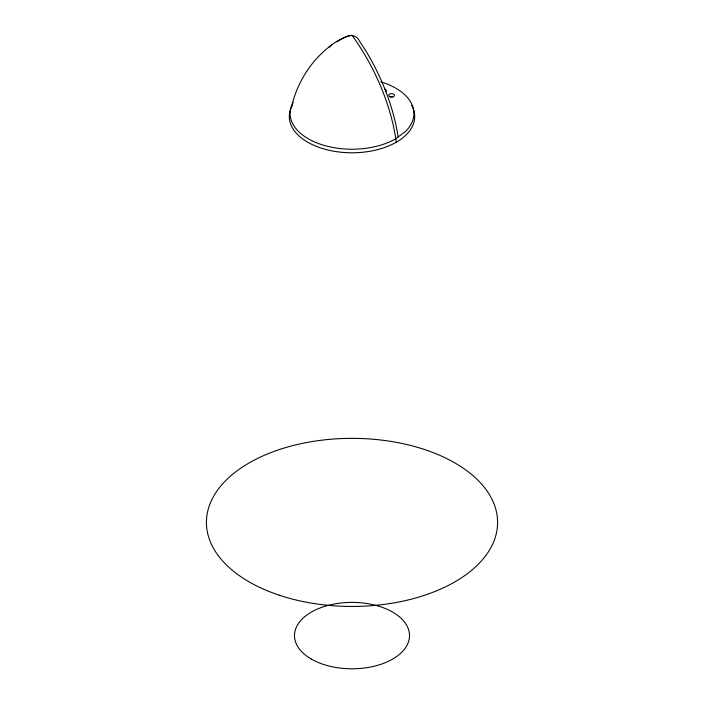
<?xml version="1.0" encoding="UTF-8"?>
<svg xmlns="http://www.w3.org/2000/svg" width="704" height="704" viewBox="0 0 704 704"><rect width="100%" height="100%" fill="white"/><g stroke="black" fill="none" stroke-linecap="round" stroke-linejoin="round"><path stroke-width="1.06" d="M292.195 104.21C298.126 80.846 312.198 59.18 331.725 44.933M396.334 142.19L395.78 138.741A152.39 87.982 60 0 0 352 35.2A152.39 87.982 60 0 0 328.83 47.388M398.138 136.972A152.39 87.982 60 0 0 365.086 49.597L359.498 41.184C356.849 34.839 349.659 33.968 344.335 37.611A152.39 87.982 60 0 0 339.407 40.322M380.943 81.858A61.917 35.746 0 0 1 405.627 131.34L395.78 138.741A61.917 35.746 0 0 1 319.651 143.942A61.917 35.746 0 0 1 293.11 102.423M411.629 105.415A62.691 36.194 0 0 1 352 152.786A62.691 36.194 0 0 1 292.371 105.415M390.148 96.994A2.878 1.663 0 0 1 393.026 96.994M384.894 89.17A2.878 1.663 0 0 1 385.484 91.775M337.058 41.879A152.39 87.982 60 0 1 338.615 40.832M311.335 659.076A57.508 33.202 0 0 0 407.554 644.186A57.508 33.202 0 0 0 337.119 603.522A57.508 33.202 0 0 0 311.335 659.076M279.206 595.197A145.596 84.058 0 0 0 497.596 522.403A145.596 84.058 0 0 0 279.206 449.61A145.596 84.058 0 0 0 279.206 595.197M389.558 96.474A2.878 1.663 0 0 0 394.363 95.735A2.878 1.663 0 0 0 390.843 93.694A2.878 1.663 0 0 0 389.558 96.474"/></g></svg>
